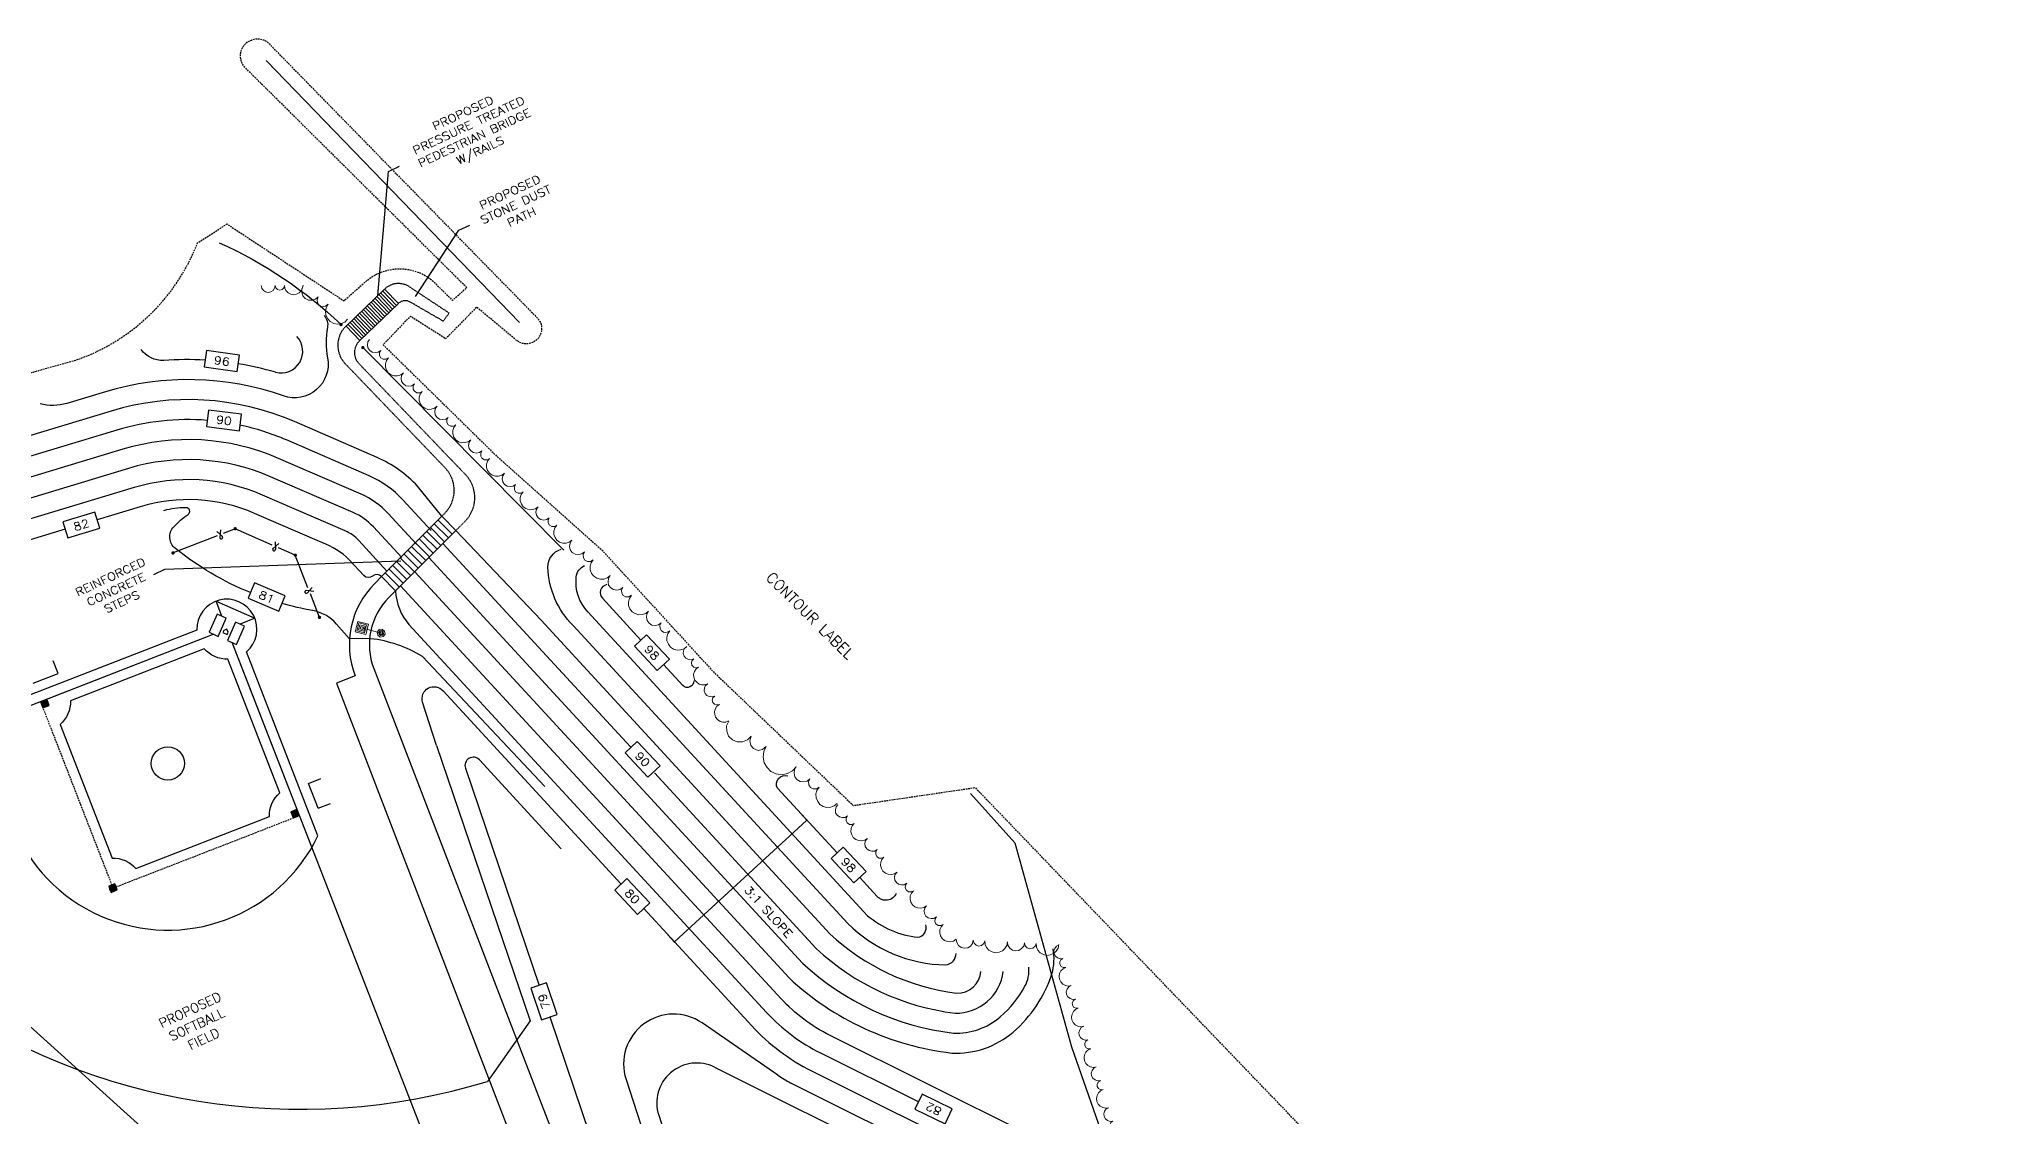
# Model space of a CAD drawing. Header units: feet. Extents: x 1024297 to 1030998, y 90489 to 94481.
# Drawn here: x 1025470 to 1026053, y 93378 to 93702 of the extents above; entities that cross this region are included whole.
import ezdxf
from ezdxf.enums import TextEntityAlignment as Align

# ---------------------------------------------------------------- set-up
doc = ezdxf.new("R2010")
doc.units = ezdxf.units.FT
doc.header["$MEASUREMENT"] = 0
doc.linetypes.add('DASHED', pattern=[0.75, 0.5, -0.25])
doc.linetypes.add('DASHED4', pattern=[0.1875, 0.125, -0.0625])
for name, color, linetype in [('LOW', 7, 'DASHED'), ('P1COL', 4, 'Continuous'), ('P1SFT', 4, 'Continuous'), ('P6EDL', 6, 'DASHED4'), ('P6TRL', 6, 'Continuous'), ('P6WAL', 6, 'Continuous'), ('P7COT', 3, 'Continuous'), ('P7EPL', 3, 'Continuous'), ('P7FCL', 3, 'CLF'), ('P7SLT', 3, 'Continuous'), ('P7UTS', 3, 'Continuous'), ('P7WAT', 3, 'Continuous'), ('SPORTS', 6, 'Continuous')]:
    doc.layers.add(name, color=color, linetype=linetype)
doc.styles.add('60', font='simplex.shx', dxfattribs={"width": 1.15, "height": 2.4})
doc.styles.add('80L', font='simplex.shx', dxfattribs={"height": 2.8})
doc.styles.add('L80', font='simplex.shx', dxfattribs={"height": 3.2})
doc.linetypes.add('CLF', pattern='A,0.28,-0.017891,["X",Standard,S=0.065,R=0,X=0,Y=-0.024733],-0.0663', length=0.364191)
doc.dimstyles.get("Standard").update_dxf_attribs({"dimtxt": 0.18, "dimasz": 0.18, "dimexe": 0.18, "dimexo": 0.0625, "dimgap": 0.09, "dimtad": 0, "dimtih": 1, "dimtoh": 1, "dimdec": 4, "dimzin": 0, "dimdsep": 46, "dimtxsty": 'Standard', "dimcen": 0.09, "dimadec": 0, "dimazin": 0, "dimtfac": 1, "dimtdec": 4, "dimtofl": 0, "dimtmove": 0, "dimatfit": 3, "dimfxl": 1, "dimtolj": 1, "dimtzin": 0, "dimarcsym": 0})

# ---------------------------------------------------------------- blocks, each defined once
blk = doc.blocks.new('PLP1')
at = {"color": 0, "linetype": 'ByBlock', "lineweight": 0}
for points in [[(-0.001, 0.191), (0.039, 0.191), (0.039, 0.11), (-0.041, 0.11), (-0.041, 0.191), (-0.001, 0.191), (-0.001, 0.191)], [(-0.001, 0.181), (0.03, 0.181), (0.03, 0.122), (-0.032, 0.122), (-0.032, 0.181), (-0.001, 0.181), (-0.001, 0.181)], [(-0.001, 0.172), (0.018, 0.172), (0.018, 0.131), (-0.02, 0.131), (-0.02, 0.172), (-0.001, 0.172), (-0.001, 0.172)], [(-0.001, 0.16), (0.009, 0.16), (0.009, 0.141), (-0.011, 0.141), (-0.011, 0.16), (-0.001, 0.16), (-0.001, 0.16)], [(-0.001, 0.001), (-0.001, 0.151)], [(0.03, 0.001), (0.02, 0.022), (-0.001, 0.032), (-0.022, 0.022), (-0.032, 0.001), (-0.022, -0.02), (-0.001, -0.03), (0.02, -0.02), (0.03, 0.001), (0.03, 0.001)], [(0.018, 0.001), (0.012, 0.014), (-0.001, 0.02), (-0.014, 0.014), (-0.02, 0.001), (-0.014, -0.012), (-0.001, -0.018), (0.012, -0.012), (0.018, 0.001), (0.018, 0.001)], [(0.009, 0.001), (0.007, 0.009), (-0.001, 0.011), (-0.009, 0.009), (-0.011, 0.001), (-0.009, -0.007), (-0.001, -0.009), (0.007, -0.007), (0.009, 0.001), (0.009, 0.001)]]:
    blk.add_lwpolyline(points, dxfattribs=at)
blk = doc.blocks.new('TREE2')
at = {"color": 0, "linetype": 'ByBlock', "lineweight": 0}
for points in [[(0.221, 0.001), (0.216, 0.036), (0.201, 0.066), (0.176, 0.091), (0.144, 0.106), (0.111, 0.113), (0.076, 0.106), (0.044, 0.091), (0.021, 0.066), (0.004, 0.036), (-0.001, 0.001)], [(0.333, 0.001), (0.324, 0.029), (0.304, 0.049), (0.278, 0.056), (0.249, 0.049), (0.229, 0.029), (0.221, 0.001)], [(0.499, 0.001), (0.493, 0.033), (0.474, 0.059), (0.448, 0.078), (0.416, 0.084), (0.384, 0.078), (0.358, 0.059), (0.339, 0.033), (0.333, 0.001)]]:
    blk.add_lwpolyline(points, dxfattribs=at)
blk = doc.blocks.new('*D36')
at = {"layer": 'DEFPOINTS', "color": 0, "transparency": 16777216}
for p in [(1025698.53, 93469.45), (1025700.54, 93467.27), (1025658.83, 93432.84)]:
    blk.add_point(p, dxfattribs=at)
at = {"layer": 'P7SLT', "color": 0, "lineweight": -2, "transparency": 16777216}
for p, q in [((1025698.57, 93469.4), (1025700.66, 93467.13)), ((1025660.97, 93430.79), (1025700.41, 93467.14)), ((1025658.87, 93432.8), (1025660.96, 93430.53))]:
    blk.add_line(p, q, dxfattribs=at)
at = {"layer": 'P7SLT', "color": 0, "transparency": 16777216}
for points in [[(1025700.39, 93467.17), (1025700.43, 93467.12), (1025700.54, 93467.27)], [(1025660.95, 93430.81), (1025660.99, 93430.77), (1025660.84, 93430.67)]]:
    blk.add_solid(points, dxfattribs=at)
blk = doc.blocks.new('LINK')
for p, q in [((-0.016, -0.031), (0.01, 0.02)), ((0.016, -0.031), (-0.01, 0.02))]:
    blk.add_line(p, q)
blk.add_arc((0, 0.024), 0.0109, 333.3883, 206.6117)
blk = doc.blocks.new('CONID')
blk.add_lwpolyline([(-0.125, -0.0625), (0.125, -0.0625), (0.125, 0.0625), (-0.125, 0.0625)], close=True)
at = {"style": '60', "width": 1.15}
blk.add_attdef('CON', text='', height=0.06, dxfattribs=at).set_placement((0, 0), align=Align.MIDDLE)

msp = doc.modelspace()

# ---------------------------------------------------------------- linework, layer by layer
at = {"layer": 'LOW', "flags": 128}
msp.add_lwpolyline([(1025299.17759, 91284.88733), (1025279.69847, 91329.65075), (1025214.17667, 91443.65574), (1025129.37299, 91567.20256), (1025065.53776, 91669.63859), (1024984.13222, 91825.65851), (1024909.83168, 91957.10585), (1024854.97944, 92044.05338), (1024913.67061, 92077.05306, 0.465573073), (1024916.78261, 92097.39941), (1024927.10658, 92113.45921), (1024946.21706, 92112.68682, 0.214873653), (1024965.35001, 92101.15157), (1025046.41901, 92140.37861), (1025033.11285, 92163.52232, -0.116694486), (1025029.4727, 92178.49362), (1025058.20862, 92399.7976), (1025088.4717, 92618.03806), (1025068.00032, 92651.01242), (1025104.13982, 92673.1417, -0.069153808), (1025174.33154, 92703.76178), (1025159.89959, 92747.16501, 0.072673243), (1025104.64104, 92726.41083), (1025077.20131, 92798.84152, 0.286338548), (1025087.67095, 92844.88538), (1025066.28215, 92907.73635), (1025035.46143, 92981.75675), (1024979.69277, 93109.84429), (1024941.579, 93194.97605), (1024923.08504, 93247.82492, 0.00311628), (1024921.22192, 93248.14873), (1024842.94753, 93268.68905), (1024737.93099, 93309.01255), (1024671.38413, 93341.65665), (1024607.91136, 93359.86934, 0.237160651), (1024587.40528, 93356.776), (1024586.26717, 93398.46717), (1024610.79985, 93430.61557, 0.193210887), (1024628.32429, 93417.75266), (1024725.83921, 93389.68857), (1024769.46894, 93380.70795), (1024894.74338, 93346.4907, 0.307613242), (1024921.32719, 93355.60282), (1024931.17963, 93383.92769, 0.26516412), (1024998.99743, 93424.0949), (1025056.95549, 93453.75453), (1025230.39287, 93550.74693, -0.073459567), (1025244.1056, 93555.79692), (1025350.48564, 93578.04901), (1025456.89359, 93598.45522), (1025481.18947, 93605.24487, 0.221219264), (1025517.74021, 93640.41055), (1025517.74021, 93640.41055), (1025526.57016, 93646.10369), (1025561.63476, 93623.06294), (1025568.18391, 93628.818, -0.363591046), (1025588.00867, 93629.28372), (1025594.23187, 93623.18184), (1025598.53631, 93626.9898), (1025531.88064, 93693.14884, -0.8925249), (1025538.74453, 93700.65922), (1025619.65124, 93617.92787, -0.978257696), (1025613.26198, 93611.34698), (1025601.48022, 93621.15952), (1025592.18006, 93611.64559), (1025581.5928, 93618.41362), (1025573.41497, 93609.87325), (1025607.46388, 93576.45468), (1025639.09873, 93548.21308), (1025672.50542, 93511.731), (1025714.46477, 93471.64412), (1025751.02521, 93477.0174), (1025854.30996, 93369.49385), (1025951.47495, 93253.44004), (1026071.26724, 92793.83775), (1026129.354, 92575.68261), (1026262.95081, 92037.03535), (1026423.9854, 91333.86598), (1026452.85438, 91189.01247), (1026544.66412, 91225.18157), (1026549.56736, 91209.09113)], format="xyb", dxfattribs=at)
at = {"layer": 'P1COL'}
for p, q in [((1025490.08659, 93595.7321), (1025478.52636, 93592.24075)), ((1025491.82129, 93589.98834), (1025314.39872, 93536.40427)), ((1025493.55599, 93584.24458), (1025316.1336, 93530.66056)), ((1025495.29068, 93578.50081), (1025317.86829, 93524.91679)), ((1025497.02538, 93572.75705), (1025319.60299, 93519.17303)), ((1025498.76007, 93567.01328), (1025321.33769, 93513.42926)), ((1025500.49477, 93561.26952), (1025487.61831, 93557.38065)), ((1025478.04536, 93554.48949), (1025323.07238, 93507.6855)), ((1025591.37355, 93550.27318), (1025647.65057, 93489.22736)), ((1025707.42684, 93433.11166), (1025620.79992, 93527.2134)), ((1025718.75091, 93438.58498), (1025634.79807, 93529.72526)), ((1025688.46077, 93409.55061), (1025581.17439, 93525.92821)), ((1025712.82931, 93436.2297), (1025630.38662, 93525.65842)), ((1025644.81195, 93448.05009), (1025591.40027, 93505.9936)), ((1025589.43683, 93489.64522), (1025617.49941, 93406.98943)), ((1025598.08895, 93482.82438), (1025620.21402, 93417.65702)), ((1025626.8766, 93458.65463), (1025602.29443, 93485.32253)), ((1025654.8028, 93481.46906), (1025703.34721, 93428.71205)), ((1025684.04682, 93405.48626), (1025651.58986, 93440.6971)), ((1025617.49941, 93406.98943), (1025604.70568, 93388.88347)), ((1025623.42891, 93408.18786), (1025667.92876, 93277.11762)), ((1025691.85861, 93390.70445), (1025669.08702, 93406.41756)), ((1025672.86095, 93393.12329), (1025755.99651, 93351.68369)), ((1025704.65216, 93397.38892), (1025733.91934, 93382.80045)), ((1025646.29795, 93389.44887), (1025688.06022, 93260.53124)), ((1025695.63545, 93388.47522), (1025758.67317, 93357.05356)), ((1025701.97511, 93392.01924), (1025761.34982, 93362.42343)), ((1025656.09169, 93378.6854), (1025721.07158, 93178.09638))]:
    msp.add_line(p, q, dxfattribs=at)
at = {"layer": 'P1COL', "flags": 128}
for points in [[(1025555.71314, 93618.67329, -0.231849427), (1025556.71472, 93615.06997, 0.093833933), (1025556.73841, 93605.92268, -0.578876866), (1025543.50607, 93594.52561, 0.159268927), (1025490.08659, 93595.7321, 0.159268927)], [(1025507.60119, 93605.11079, -0.247199593), (1025500.83425, 93608.45236, -7.296728765)], [(1025541.14091, 93601.59816, 0.753027256), (1025547.53142, 93612.36887, 2.42405674)], [(1025478.52636, 93592.24075, -0.128659149), (1025470.51511, 93592.12878, -11.667238793)], [(1025591.01444, 93558.4031), (1025583.73368, 93567.41254, 0.104568151), (1025571.59064, 93576.03844), (1025546.78536, 93586.79791)], [(1025587.8051, 93554.14402), (1025579.32223, 93563.34571, 0.104568151), (1025569.20303, 93570.53396), (1025544.39775, 93581.29343)], [(1025583.39365, 93550.07719), (1025574.91078, 93559.27888, 0.104568151), (1025566.81542, 93565.02948), (1025542.01014, 93575.78895)], [(1025578.9822, 93546.01036), (1025570.49933, 93555.21205, 0.104568151), (1025564.42781, 93559.52499), (1025539.62253, 93570.28447)], [(1025574.57075, 93541.94352), (1025566.08788, 93551.14521, 0.104568151), (1025562.04021, 93554.02051), (1025537.23492, 93564.77998)], [(1025533.60253, 93535.49547, -0.072103437), (1025511.09593, 93548.72518, -0.434512133), (1025510.59982, 93555.27267, -0.059797937), (1025514.89258, 93558.94136, 0.742568813), (1025514.27267, 93560.98598, 0.066362738), (1025507.57697, 93560.08629)], [(1025572.92125, 93540.29243, 0.397922757), (1025570.23162, 93540.45004, -0.401517933), (1025567.6316, 93540.61859), (1025563.35945, 93545.27457, 0.106843931), (1025555.03726, 93550.51797), (1025534.84731, 93559.2755)], [(1025630.38662, 93525.65842, -0.192179308), (1025622.87314, 93543.11936, -0.339075436), (1025626.78905, 93548.5219, -0.493781309)], [(1025634.79807, 93529.72526, -0.218813445), (1025631.37452, 93540.21078, -0.287286004), (1025633.85519, 93543.5909, -0.507157421)], [(1025585.23403, 93516.29497, 0.112612803), (1025569.6248, 93521.67574), (1025563.27037, 93521.71308), (1025559.46821, 93526.05218, 0.170962364), (1025552.23306, 93530.12399, -0.025838419), (1025543.0734, 93532.22638, -0.025838419)], [(1025766.70313, 93373.16317), (1025707.32881, 93402.75879, -0.091153525), (1025692.87221, 93413.61744), (1025578.64103, 93537.52834)], [(1025666.61222, 93508.99036, -0.676952108), (1025663.35756, 93507.59779), (1025657.53549, 93513.91321)], [(1025589.43683, 93489.64522), (1025585.27719, 93502.66162, -0.82389145), (1025591.40027, 93505.9936, 1.757458961)], [(1025709.61376, 93457.42194), (1025691.74378, 93476.80617, -0.682518625), (1025694.81834, 93480.55916)], [(1025727.32579, 93445.274, -0.556183319), (1025721.65221, 93444.36337), (1025716.39203, 93450.06929)], [(1025707.42684, 93433.11166, 0.156195889), (1025745.39384, 93415.33995, 0.403489408), (1025752.7312, 93421.86426, 1.330516409)], [(1025712.82931, 93436.2297, 0.194590701), (1025742.24219, 93423.82296, 0.388265836), (1025745.28869, 93427.25354, 0.799521364)], [(1025718.75091, 93438.58498, 0.149845703), (1025733.86165, 93432.10055, 0.442135166), (1025736.25498, 93435.8547, 0.169792672)], [(1025695.18796, 93419.91281, 0.158944644), (1025744.02142, 93397.37324, 0.192422506), (1025762.43252, 93403.67311, 0.136949514), (1025774.05328, 93421.0778, 0.112286749), (1025774.42436, 93428.67009)], [(1025703.34721, 93428.71205, 0.157414055), (1025744.98113, 93409.34446, 0.38744851), (1025759.46433, 93421.8861, 0.38744851)], [(1025699.26759, 93424.31243, 0.158279594), (1025744.51482, 93403.35686, 0.189978454), (1025758.52203, 93408.22372, 0.090427483), (1025765.95358, 93417.40343, 0.149636839), (1025767.13087, 93423.11979)]]:
    msp.add_lwpolyline(points, format="xyb", dxfattribs=at)
for points in [[(1025620.79992, 93527.2134), (1025595.25913, 93554.16251)], [(1025699.26759, 93424.31243), (1025587.12938, 93546.0249)], [(1025695.18796, 93419.91281), (1025582.8852, 93541.77662)], [(1025650.75722, 93521.26586), (1025639.20951, 93533.79209)], [(1025621.90045, 93477.301), (1025585.23403, 93516.29497)]]:
    msp.add_lwpolyline(points, dxfattribs=at)
at = {"layer": 'P1COL'}
for centre, radius, start, end in [((1025514.95057, 93513.40482), 92, 86.84247818, 94.58193156), ((1025514.95057, 93513.40482), 92, 73.4604241, 80.60934225), ((1025514.95057, 93513.40482), 80, 66.5508645, 106.80504314), ((1025514.95057, 93513.40482), 74, 85.58320622, 106.80504314), ((1025514.95057, 93513.40482), 74, 66.5508645, 77.83304764), ((1025514.95057, 93513.40482), 68, 66.5508645, 106.80504314), ((1025514.95057, 93513.40482), 62, 66.5508645, 106.80504314), ((1025514.95057, 93513.40482), 56, 66.5508645, 106.80504314), ((1025514.95057, 93513.40482), 50, 66.5508645, 106.80504314), ((1025593.33413, 93536.59824), 16.17742, 181.93557835, 221.26658855), ((1025641.03156, 93535.4718), 2.47817, 102.32960832, 222.67239039), ((1025600.45624, 93483.6281), 2.5, 42.66951635, 198.75293931), ((1025548.49397, 93572.94273), 192.45147, 234.86364388, 286.98267432), ((1025660.56788, 93394.07154), 15, 55.39309996, 197.94949106), ((1025729.63389, 93447.50791), 62, 222.66951635, 243.50566587), ((1025729.63428, 93447.50771), 56, 222.67239039, 243.50566587), ((1025667.50764, 93382.38355), 12, 63.50566587, 197.94949106), ((1025709.46484, 93416.21956), 31, 235.39309996, 243.50566587)]:
    msp.add_arc(centre, radius, start, end, dxfattribs=at)
at = {"layer": 'P6EDL'}
msp.add_line((1025591.46788, 93616.93573), (1025593.22617, 93619.36645), dxfattribs=at)
at = {"layer": 'P6EDL', "flags": 128}
for points in [[(1025593.22617, 93619.36645), (1025581.28975, 93627.23998, 0.35030715), (1025573.83216, 93626.56106)], [(1025591.46788, 93616.93573), (1025581.56498, 93622.66355, 0.333907337), (1025577.98602, 93622.23145)], [(1025562.28654, 93615.48412, 0.414213562), (1025562.0522, 93604.17284), (1025591.86259, 93573.10114, -0.408018512), (1025591.72106, 93559.1104), (1025591.01444, 93558.4031)], [(1025595.25913, 93554.16251), (1025597.99661, 93556.90264, 0.408018512), (1025598.13814, 93570.89338), (1025566.29393, 93604.08496, -0.414213562), (1025566.4404, 93611.15451)]]:
    msp.add_lwpolyline(points, format="xyb", dxfattribs=at)
at = {"layer": 'P6WAL'}
for p, q in [((1025573.83215, 93626.56107), (1025562.28654, 93615.48412)), ((1025572.67759, 93625.45337), (1025576.83145, 93621.12377)), ((1025573.25487, 93626.00722), (1025577.40874, 93621.67761)), ((1025573.83215, 93626.56107), (1025577.98602, 93622.23145)), ((1025577.98602, 93622.23145), (1025566.4404, 93611.15451)), ((1025566.90479, 93619.9149), (1025571.05864, 93615.58529)), ((1025567.48207, 93620.46875), (1025571.63592, 93616.13914)), ((1025568.05935, 93621.02259), (1025572.2132, 93616.69299)), ((1025568.63663, 93621.57644), (1025572.79048, 93617.24683)), ((1025569.21391, 93622.13029), (1025573.36776, 93617.80068)), ((1025569.79119, 93622.68414), (1025573.94504, 93618.35453)), ((1025570.36847, 93623.23798), (1025574.52232, 93618.90838)), ((1025570.94575, 93623.79183), (1025575.0996, 93619.46222)), ((1025571.52303, 93624.34568), (1025575.67689, 93620.01607)), ((1025572.10031, 93624.89953), (1025576.25417, 93620.56992)), ((1025562.28654, 93615.48412), (1025566.4404, 93611.15451)), ((1025562.86382, 93616.03797), (1025567.01768, 93611.70836)), ((1025563.4411, 93616.59181), (1025567.59496, 93612.26221)), ((1025564.01838, 93617.14566), (1025568.17224, 93612.81605)), ((1025564.59566, 93617.69951), (1025568.74952, 93613.3699)), ((1025565.17295, 93618.25336), (1025569.3268, 93613.92375)), ((1025565.75023, 93618.8072), (1025569.90408, 93614.4776)), ((1025566.32751, 93619.36105), (1025570.48136, 93615.03144)), ((1025572.92125, 93540.29243), (1025591.01444, 93558.4031)), ((1025592.99748, 93551.89868), (1025588.75279, 93556.13927)), ((1025594.12831, 93553.0306), (1025589.88362, 93557.27119)), ((1025595.25913, 93554.16251), (1025591.01444, 93558.4031)), ((1025577.16594, 93536.05184), (1025595.25913, 93554.16251)), ((1025587.34336, 93546.23909), (1025583.09867, 93550.47968)), ((1025588.47419, 93547.37101), (1025584.2295, 93551.6116)), ((1025589.60501, 93548.50292), (1025585.36032, 93552.74352)), ((1025590.73583, 93549.63484), (1025586.49115, 93553.87543)), ((1025591.86666, 93550.76676), (1025587.62197, 93555.00735)), ((1025581.68924, 93540.5795), (1025577.44456, 93544.82009)), ((1025582.82007, 93541.71142), (1025578.57538, 93545.95201)), ((1025583.95089, 93542.84334), (1025579.7062, 93547.08393)), ((1025585.08172, 93543.97525), (1025580.83703, 93548.21584)), ((1025586.21254, 93545.10717), (1025581.96785, 93549.34776)), ((1025578.29677, 93537.18375), (1025574.05208, 93541.42434)), ((1025579.4276, 93538.31567), (1025575.18291, 93542.55626)), ((1025580.55842, 93539.44758), (1025576.31373, 93543.68817))]:
    msp.add_line(p, q, dxfattribs=at)
at = {"layer": 'P7EPL'}
for p, q in [((1025570.88806, 93538.25726), (1025572.92125, 93540.29243)), ((1025577.16594, 93536.05184), (1025572.92125, 93540.29243)), ((1025575.13275, 93534.01667), (1025577.16594, 93536.05184)), ((1025565.01994, 93510.53437), (1025559.42107, 93508.37737)), ((1025570.61881, 93512.69137), (1025701.75628, 93172.30123)), ((1025559.42107, 93508.37737), (1025690.55854, 93167.98723))]:
    msp.add_line(p, q, dxfattribs=at)
for radius in [26, 20]:
    msp.add_arc((1025589.28171, 93519.88137), radius, 135.02767908, 201.06949696, dxfattribs=at)
at = {"layer": 'P7FCL'}
for p, q in [((1025614.2903, 93616.5685), (1025538.28588, 93695.18256)), ((1025523.60247, 93552.54092), (1025510.39185, 93547.40136)), ((1025529.03094, 93554.65286), (1025525.46638, 93553.26607)), ((1025540.17574, 93549.75098), (1025529.03094, 93554.65286)), ((1025547.0689, 93546.71913), (1025542.00648, 93548.94576)), ((1025550.86489, 93536.96198), (1025547.0689, 93546.71913)), ((1025554.32039, 93528.08004), (1025551.59004, 93535.09808))]:
    msp.add_line(p, q, dxfattribs=at)
at = {"layer": 'P7FCL', "flags": 128}
msp.add_lwpolyline([(1025524.25588, 93640.48432, -0.084628955), (1025560.78839, 93615.93675, -1.182143855)], format="xyb", dxfattribs=at)
at = {"layer": 'P7FCL', "const_width": 0.5, "flags": 128}
for points in [[(1025560.53839, 93615.93675, 1), (1025561.03839, 93615.93675, 1)], [(1025567.08795, 93609.03149, 1), (1025567.58795, 93609.03149, 1)], [(1025529.27804, 93554.61486, 1), (1025528.78385, 93554.69085, 1)], [(1025510.63895, 93547.36336, 1), (1025510.14476, 93547.43935, 1)], [(1025547.31599, 93546.68114, 1), (1025546.8218, 93546.75712, 1)], [(1025554.56749, 93528.04204, 1), (1025554.0733, 93528.11803, 1)]]:
    msp.add_lwpolyline(points, format="xyb", close=True, dxfattribs=at)
at = {"layer": 'P7FCL', "flags": 128}
for points in [[(1025627.66475, 93548.24076), (1025567.33795, 93609.03149)], [(1025749.5873, 93475.21399), (1025762.92338, 93460.41875), (1025779.89738, 93399.19519), (1025804.51806, 93328.8384), (1025828.431, 93282.85062), (1025804.62795, 93189.19967), (1025933.95444, 93150.51568), (1025950.96928, 93097.717), (1025983.03015, 93039.85998), (1026010.62268, 92911.06289), (1026025.81021, 92863.9628), (1026051.71394, 92762.10691)]]:
    msp.add_lwpolyline(points, dxfattribs=at)
at = {"layer": 'SPORTS'}
for p, q in [((1025523.28264, 93532.91822), (1025534.93341, 93527.79381)), ((1025525.00754, 93528.48458), (1025523.28264, 93532.91822)), ((1025523.63448, 93529.0885), (1025521.21881, 93523.59628)), ((1025526.38059, 93527.88066), (1025523.63448, 93529.0885)), ((1025523.96492, 93522.38844), (1025526.38059, 93527.88066)), ((1025529.12671, 93526.67283), (1025526.71104, 93521.1806)), ((1025531.87282, 93525.46499), (1025529.12671, 93526.67283)), ((1025534.93341, 93527.79381), (1025530.49976, 93526.06891)), ((1025521.65827, 93522.62914), (1025321.51583, 93444.76408)), ((1025522.59187, 93522.99236), (1025470.62855, 93502.77612)), ((1025521.21881, 93523.59628), (1025523.96492, 93522.38844)), ((1025525.61386, 93524.16806), (1025525.32868, 93523.51967)), ((1025525.32868, 93523.51967), (1025526.62545, 93522.9493)), ((1025526.54582, 93524.53063), (1025525.61386, 93524.16806)), ((1025526.91064, 93523.59769), (1025526.54582, 93524.53063)), ((1025526.62545, 93522.9493), (1025526.91064, 93523.59769)), ((1025526.71104, 93521.1806), (1025529.45715, 93519.97277)), ((1025548.30033, 93468.61336), (1025528.08409, 93520.57669)), ((1025529.45715, 93519.97277), (1025531.87282, 93525.46499)), ((1025475.90873, 93511.26845), (1025474.45843, 93514.99627)), ((1025528.44731, 93519.64309), (1025606.31237, 93319.50065)), ((1025468.45309, 93508.36785), (1025475.90873, 93511.26845)), ((1025550.99146, 93478.24445), (1025554.71927, 93479.69475)), ((1025553.89206, 93470.78882), (1025550.99146, 93478.24445)), ((1025553.89206, 93470.78882), (1025557.61988, 93472.23912))]:
    msp.add_line(p, q, dxfattribs=at)
at = {"layer": 'SPORTS', "linetype": 'DASHED'}
for p, q in [((1025470.62855, 93502.77612), (1025492.38306, 93446.85885)), ((1025492.38306, 93446.85885), (1025548.30033, 93468.61336))]:
    msp.add_line(p, q, dxfattribs=at)
at = {"layer": 'SPORTS', "flags": 128}
for points in [[(1025462.39416, 93502.79159, 0.9660266), (1025553.87659, 93462.55443), (1025532.41823, 93517.71046, 1.585786438), (1025517.55019, 93524.24994)], [(1025479.62417, 93503.05681, -0.22654092), (1025476.50096, 93495.95595), (1025492.10237, 93455.85447, -0.22654092), (1025499.20323, 93452.73127), (1025539.30471, 93468.33268, -0.22654092), (1025542.42791, 93475.43354), (1025526.8265, 93515.53501, -0.22654092), (1025519.72564, 93518.65822)]]:
    msp.add_lwpolyline(points, format="xyb", close=True, dxfattribs=at)
at = {"layer": 'SPORTS'}
for points in [[(1025472.49245, 93503.50127), (1025470.62855, 93502.77612), (1025471.3537, 93500.91221), (1025473.21761, 93501.63736)], [(1025546.43642, 93467.88821), (1025548.30033, 93468.61336), (1025547.57518, 93470.47727), (1025545.71127, 93469.75212)], [(1025493.67759, 93446.28947), (1025492.95244, 93448.15338), (1025491.08853, 93447.42823), (1025491.81368, 93445.56432)]]:
    msp.add_lwpolyline(points, close=True, dxfattribs=at)
at = {"layer": 'SPORTS', "flags": 128}
msp.add_lwpolyline([(1025243.78118, 93310.96125), (1025496.03294, 93082.99403), (1025643.54114, 93246.21575), (1025391.28938, 93474.18297), (1025243.78118, 93310.96125)], dxfattribs=at)
at = {"layer": 'SPORTS'}
for centre, radius in [((1025471.92308, 93502.20674), 1), ((1025508.83089, 93484.25432), 5), ((1025547.0058, 93469.18274), 1), ((1025492.38306, 93446.85885), 1)]:
    msp.add_circle(centre, radius, dxfattribs=at)
msp.add_arc((1025526.54582, 93524.53063), 220, 201.25843597, 291.25843597, dxfattribs=at)
for points in [[(1025472.49245, 93503.50127), (1025473.21761, 93501.63736), (1025470.62855, 93502.77612), (1025471.3537, 93500.91221)], [(1025472.49245, 93503.50127), (1025473.21761, 93501.63736), (1025470.62855, 93502.77612), (1025471.3537, 93500.91221)], [(1025546.43642, 93467.88821), (1025545.71127, 93469.75212), (1025548.30033, 93468.61336), (1025547.57518, 93470.47727)], [(1025546.43642, 93467.88821), (1025545.71127, 93469.75212), (1025548.30033, 93468.61336), (1025547.57518, 93470.47727)], [(1025493.67759, 93446.28947), (1025491.81368, 93445.56432), (1025492.95244, 93448.15338), (1025491.08853, 93447.42823)], [(1025493.67759, 93446.28947), (1025491.81368, 93445.56432), (1025492.95244, 93448.15338), (1025491.08853, 93447.42823)]]:
    msp.add_solid(points, dxfattribs=at)

# ---------------------------------------------------------------- block references
at = {"layer": 'P6TRL'}
for p, xscale, yscale, zscale, rotation in [((1025549.33686, 93627.71359), 25.00000000005278, 25, 25.00000000000001, 180.3567597028659), ((1025562.77178, 93617.56381), 33.33212523636452, 33.33212523633847, 33.33212523634439, 142.7481823111189), ((1025579.48638, 93601.48432), 28.49589405966274, 28.49589405966981, 28.49589405967622, 135.194809907412), ((1025589.5954, 93591.44381), 28.49589405966274, 28.49589405966981, 28.49589405967622, 135.194809907412), ((1025599.70442, 93581.40331), 28.49589405966274, 28.49589405966981, 28.49589405967622, 135.194809907412), ((1025609.81343, 93571.3628), 28.49589405966274, 28.49589405966981, 28.49589405967622, 135.194809907412), ((1025619.92245, 93561.32229), 28.49589405966274, 28.49589405966981, 28.49589405967622, 135.194809907412), ((1025630.03147, 93551.28179), 28.49589405966274, 28.49589405966981, 28.49589405967622, 135.194809907412), ((1025641.53745, 93540.65342), 31.32729548911624, 31.32729548915813, 31.32729548915218, 137.2705406143), ((1025653.04343, 93530.02504), 31.32729548911624, 31.32729548915813, 31.32729548915218, 137.2705406143), ((1025664.54941, 93519.39667), 31.32729548911624, 31.32729548915813, 31.32729548915218, 137.2705406143), ((1025670.81456, 93508.21845), 25.62847479724962, 25.62847479728225, 25.62847479727707, 119.2696869964903), ((1025677.07971, 93497.04023), 25.62847479724962, 25.62847479728225, 25.62847479727707, 119.2696869964903), ((1025697.35958, 93483.34812), 48.93861951468173, 48.93861951472354, 48.93861951471817, 145.974430209617), ((1025709.66964, 93472.29969), 33.08203800684167, 33.08203800687625, 33.08203800686952, 138.0916347933766), ((1025718.70684, 93461.8187), 26.8918051175001, 26.89180511746963, 26.89180511747518, 131.3246040853511), ((1025727.5855, 93451.72109), 26.8918051175001, 26.89180511746963, 26.89180511747518, 131.3246040853511), ((1025736.46415, 93441.62348), 26.8918051175001, 26.89180511746963, 26.89180511747518, 131.3246040853511), ((1025745.34281, 93431.52586), 26.8918051175001, 26.89180511746963, 26.89180511747518, 131.3246040853511), ((1025760.70795, 93430.72883), 30.77160361744248, 30.77160361740971, 30.77160361741042, 177.0305598419063), ((1025776.07309, 93429.93179), 30.77160361744248, 30.77160361740971, 30.77160361741042, 177.0305598419063), ((1025779.88378, 93417.63646), 25.54004063795529, 25.540040637934, 25.54004063793395, 107.0533275912289), ((1025783.62874, 93405.42791), 25.54004063795529, 25.540040637934, 25.54004063793395, 107.0533275912289), ((1025787.3737, 93393.21936), 25.54004063795529, 25.540040637934, 25.54004063793395, 107.0533275912289), ((1025791.11865, 93381.0108), 25.54004063795529, 25.540040637934, 25.54004063793395, 107.0533275912289), ((1025794.86361, 93368.80225), 25.54004063795529, 25.540040637934, 25.54004063793395, 107.0533275912289)]:
    msp.add_blockref('TREE2', p, dxfattribs=dict(at, xscale=xscale, yscale=yscale, zscale=zscale, rotation=rotation))
at = {"layer": 'P7COT', "yscale": 40, "zscale": 40}
for p, xscale, rotation, values in [((1025525.02686, 93604.98765), 40.00000000002196, 352.1823930169475, {'CON': '96'}), ((1025525.68742, 93587.17699), 39.99999999997896, 352.8649979714034, {'CON': '90'}), ((1025482.87918, 93555.77762), 39.99999999994429, 16.73627277392276, {'CON': '82'}), ((1025538.46922, 93534.1764), 39.999999999983, 337.4094039729507, {'CON': '81'}), ((1025654.05301, 93517.50209), 39.99999999997912, 313.1312637328223, {'CON': '98'}), ((1025651.23685, 93485.51254), 39.99999999997912, 313.1312637328223, {'CON': '90'}), ((1025713.03721, 93453.77777), 39.99999999997912, 313.1312637328223, {'CON': '98'}), ((1025648.16993, 93444.34457), 39.99999999997912, 313.1312637328223, {'CON': '80'}), ((1025621.6943, 93412.87895), 39.99999999999191, 108.8819577511407, {'CON': '79'}), ((1025738.56732, 93380.58614), 39.99999999998153, 154.2780610831894, {'CON': '82'})]:
    msp.add_blockref('CONID', p, dxfattribs=dict(at, xscale=xscale, rotation=rotation)).add_auto_attribs(values)
at = {"layer": 'P7FCL', "yscale": 40, "zscale": 40}
for p, xscale, rotation in [((1025524.53443, 93552.9035), 39.99999999999857, 201.2584359664351), ((1025524.53443, 93552.9035), 39.99999999999857, 201.2584359664351), ((1025541.09111, 93549.34837), 40.00000000002159, 156.2584359664275), ((1025541.09111, 93549.34837), 40.00000000002159, 156.2584359664275), ((1025551.22747, 93536.03003), 39.99999999999857, 111.2584359664352), ((1025551.22747, 93536.03003), 39.99999999999857, 111.2584359664352)]:
    msp.add_blockref('LINK', p, dxfattribs=dict(at, xscale=xscale, rotation=rotation))
at = {"layer": 'P7UTS', "xscale": 39.99999999999753, "yscale": 40, "zscale": 40, "rotation": 75.30216681099567}
msp.add_blockref('PLP1', (1025572.87052, 93523.39979), dxfattribs=at)

# ---------------------------------------------------------------- texts
at = {"layer": 'DEFPOINTS', "style": 'L80'}
msp.add_text('CONTOUR LABEL', height=3.2, rotation=315.28412809, dxfattribs=at).set_placement((1025688.02991, 93539.73622))
at = {"layer": 'P1SFT', "style": '80L'}
for s, p in [('PROPOSED', (1025516.10218, 93409.02827)), ('SOFTBALL', (1025518.13547, 93404.6802)), ('FIELD', (1025520.16876, 93400.33213))]:
    msp.add_text(s, height=2.8, rotation=25.06220494, dxfattribs=at).set_placement(p, align=Align.CENTER)
at = {"layer": 'P7COT', "style": '60', "width": 1.15}
for s, p in [('REINFORCED', (1025492.09385, 93539.10795)), ('CONCRETE', (1025493.83262, 93535.37914)), ('STEPS', (1025495.57139, 93531.65033))]:
    msp.add_text(s, height=2.4, rotation=25, dxfattribs=at).set_placement(p, align=Align.CENTER)
at = {"layer": 'P7SLT', "style": '60', "width": 1.15}
msp.add_text('3:1 SLOPE', height=2.4, rotation=312.10922572, dxfattribs=at).set_placement((1025681.58497, 93446.17917))
at = {"layer": 'P7WAT', "style": '60', "width": 1.15}
for s, p in [('PRESSURE TREATED', (1025599.58752, 93674.59123)), ('PROPOSED', (1025597.86154, 93678.2926)), ('PEDESTRIAN BRIDGE', (1025601.3263, 93670.86242)), ('W/RAILS', (1025603.05228, 93667.16105)), ('PROPOSED', (1025611.97636, 93654.55888)), ('STONE DUST', (1025613.71513, 93650.83007)), ('PATH', (1025615.4539, 93647.10126))]:
    msp.add_text(s, height=2.4, rotation=25, dxfattribs=at).set_placement(p, align=Align.CENTER)

# ---------------------------------------------------------------- dimensions: what is measured, and where the dimension line sits
at = {"layer": 'P7SLT'}
dim = msp.add_aligned_dim(p1=(1025658.82813, 93432.84468), p2=(1025698.5299, 93469.44501), distance=-2.96297, text=' ', dimstyle='Standard', dxfattribs=at)
dim.commit()
dim.dimension.update_dxf_attribs({"geometry": '*D36', "text_midpoint": (1025680.68733, 93448.96635)})

# ---------------------------------------------------------------- leaders
at = {"layer": 'P7COT'}
msp.add_leader([(1025578.69561, 93544.98703), (1025507.86699, 93542.40324), (1025504.57896, 93540.87)], dimstyle='Standard', dxfattribs=at)
at = {"layer": 'P7WAT'}
for points in [[(1025571.79226, 93624.68199), (1025575.01664, 93661.87678), (1025578.37621, 93663.44337)], [(1025583.11648, 93624.36695), (1025596.16953, 93644.24403), (1025599.48001, 93645.78774)]]:
    msp.add_leader(points, dimstyle='Standard', override={"dimse1": 1, "dimse2": 1}, dxfattribs=at)

doc.saveas('drawing.dxf')
